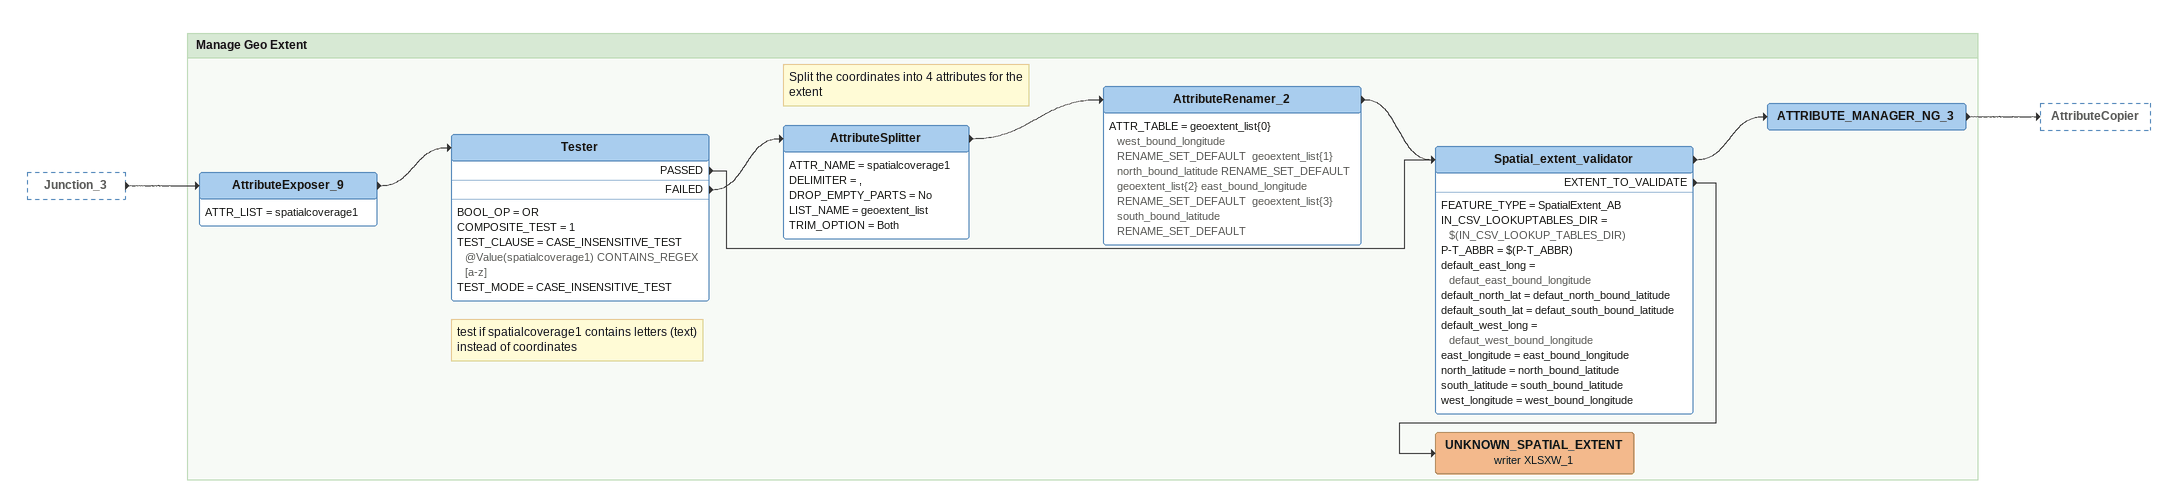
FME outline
Junction_3 [outside]
    -> AttributeExposer_9

Bookmark: Manage Geo Extent
AttributeExposer_9
    ATTR_LIST = spatialcoverage1
    -> Tester
Note: test if spatialcoverage1 contains letters (text) instead of coordinates
Tester
    BOOL_OP = OR
    COMPOSITE_TEST = 1
    TEST_CLAUSE = CASE_INSENSITIVE_TEST @Value(spatialcoverage1) CONTAINS_REGEX [a-z]
    TEST_MODE = CASE_INSENSITIVE_TEST
    PASSED -> Spatial_extent_validator
    FAILED -> AttributeSplitter
Note: Split the coordinates into 4 attributes for the extent
AttributeSplitter
    ATTR_NAME = spatialcoverage1
    DELIMITER = ,
    DROP_EMPTY_PARTS = No
    LIST_NAME = geoextent_list
    TRIM_OPTION = Both
    -> AttributeRenamer_2
AttributeRenamer_2
    ATTR_TABLE = geoextent_list{0} west_bound_longitude RENAME_SET_DEFAULT  geoextent_list{1} north_bound_latitude RENAME_SET_DEFAULT  geoextent_list{2} east_bound_longitude RENAME_SET_DEFAULT  geoextent_list{3} south_bound_latitude RENAME_SET_DEFAULT
    -> Spatial_extent_validator
Spatial_extent_validator
    FEATURE_TYPE = SpatialExtent_AB
    IN_CSV_LOOKUPTABLES_DIR = $(IN_CSV_LOOKUP_TABLES_DIR)
    P-T_ABBR = $(P-T_ABBR)
    default_east_long = defaut_east_bound_longitude
    default_north_lat = defaut_north_bound_latitude
    default_south_lat = defaut_south_bound_latitude
    default_west_long = defaut_west_bound_longitude
    east_longitude = east_bound_longitude
    north_latitude = north_bound_latitude
    south_latitude = south_bound_latitude
    west_longitude = west_bound_longitude
    -> ATTRIBUTE_MANAGER_NG_3
    EXTENT_TO_VALIDATE -> UNKNOWN_SPATIAL_EXTENT (writer XLSXW_1)
ATTRIBUTE_MANAGER_NG_3
    -> AttributeCopier
UNKNOWN_SPATIAL_EXTENT (writer XLSXW_1)
